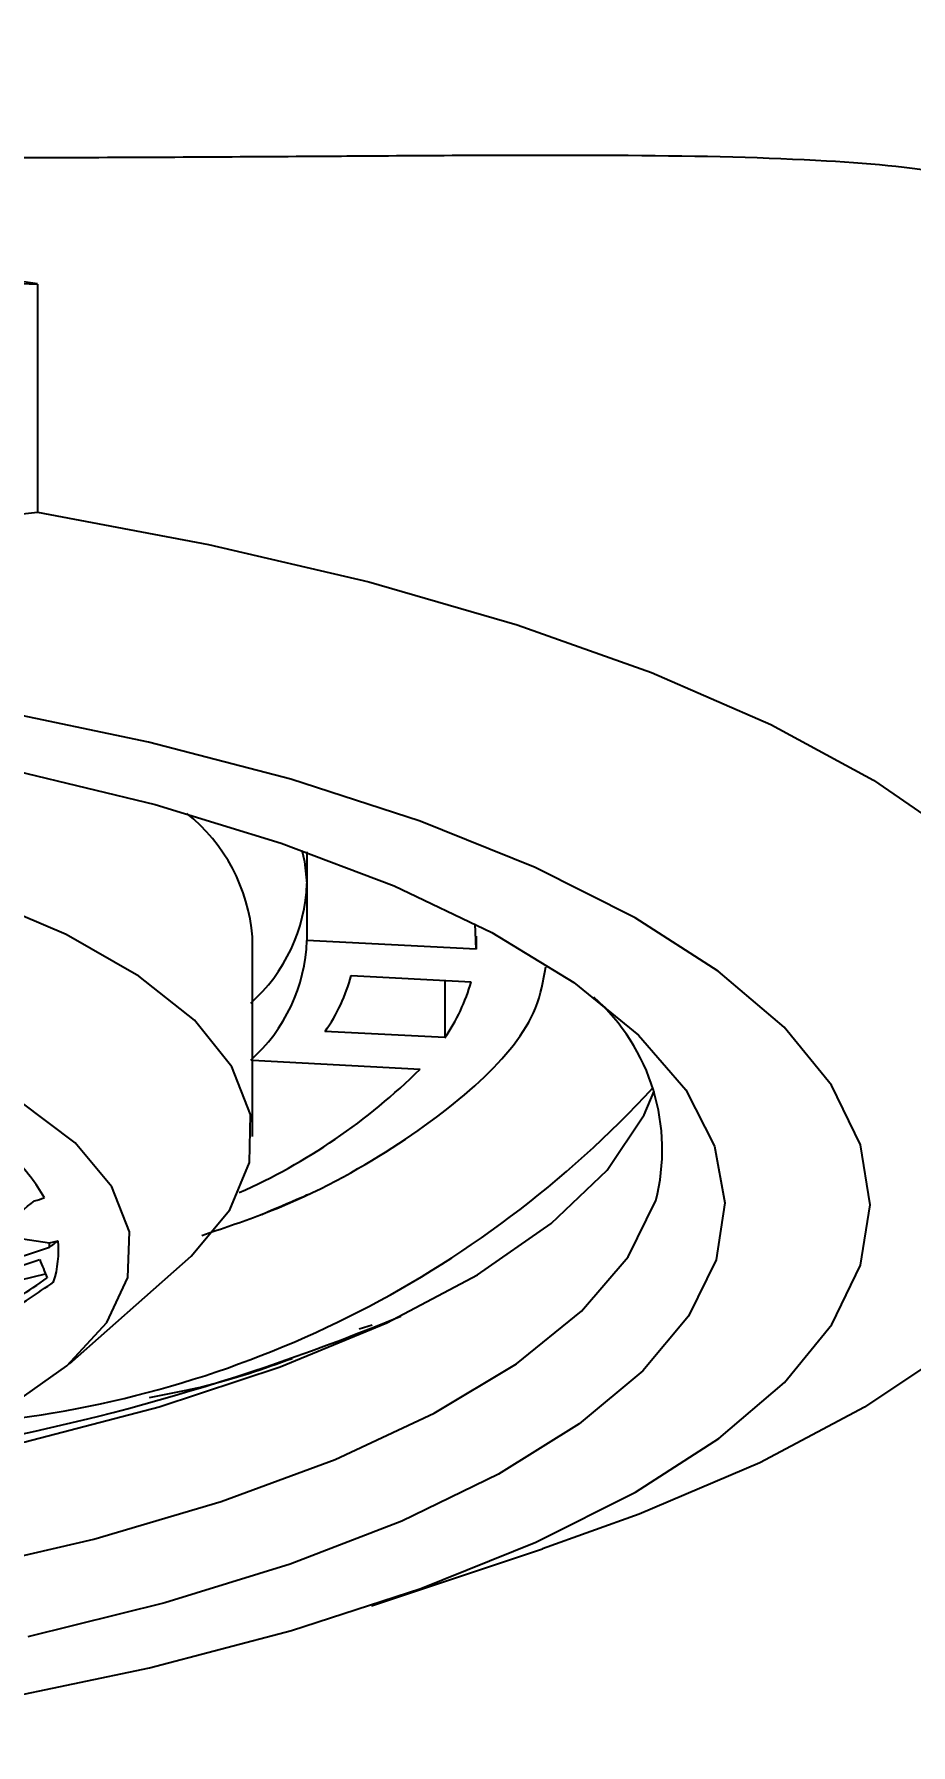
# Model space of a CAD drawing. Extents: x 0 to 868, y 0 to 636.
# Drawn here: x 542.38 to 549.62, y 415.82 to 429.95 of the extents above; entities that cross this region are included whole.
import ezdxf

# ---------------------------------------------------------------- set-up
doc = ezdxf.new("R2010")
doc.units = 0
doc.header["$LTSCALE"] = 10
doc.header["$MEASUREMENT"] = 0
doc.header["$PDMODE"] = 3
doc.header["$PDSIZE"] = -10
doc.layers.get('0').update_dxf_attribs({"linetype": 'CONTINUOUS'})
doc.layers.get('DEFPOINTS').update_dxf_attribs({"linetype": 'CONTINUOUS'})
doc.styles.add('Daelim Dimension', font='NanumGothic.ttf')
doc.dimstyles.new('DEFAULT', dxfattribs={"dimscale": 2, "dimtxt": 2, "dimasz": 2, "dimexe": 0, "dimexo": 2, "dimgap": 1, "dimtad": 1, "dimdec": 0, "dimzin": 9, "dimdsep": 46, "dimtxsty": 'Daelim Dimension', "dimcen": 0.5, "dimclrd": 5, "dimclre": 5, "dimclrt": 256, "dimadec": 1, "dimazin": 0, "dimtfac": 1, "dimtdec": 0, "dimtix": 1, "dimtmove": 0, "dimatfit": 3, "dimfxl": 1, "dimtolj": 1, "dimtzin": 1, "dimlwd": 9, "dimlwe": 9, "dimarcsym": 0})

# ---------------------------------------------------------------- blocks, each defined once
blk = doc.blocks.new('*D2')
at = {"color": 5, "lineweight": 9, "transparency": 16777216}
for p, q in [((539.151, 456.353), (612.343, 456.353)), ((612.343, 452.353), (612.343, 327.951)), ((565.284, 323.951), (612.343, 323.951))]:
    blk.add_line(p, q, dxfattribs=at)
at = {"color": 5, "transparency": 16777216}
for points in [[(611.676, 452.353), (613.009, 452.353), (612.343, 456.353)], [(611.676, 327.951), (613.009, 327.951), (612.343, 323.951)]]:
    blk.add_solid(points, dxfattribs=at)
at = {"layer": 'DEFPOINTS', "color": 0, "transparency": 16777216}
for p in [(535.151, 456.353), (561.284, 323.951), (612.343, 323.951)]:
    blk.add_point(p, dxfattribs=at)
at = {"color": 7, "transparency": 16777216, "insert": (604.892, 390.152), "char_height": 10, "attachment_point": 5, "rotation": 90, "style": 'Daelim Dimension'}
blk.add_mtext('\\A1;132', dxfattribs=at)

msp = doc.modelspace()

# ---------------------------------------------------------------- linework, layer by layer
for p, q in [((531.337, 428.284), (542.41, 427.89)), ((542.41, 427.89), (542.41, 426.004)), ((544.634, 423.198), (544.634, 422.937)), ((544.634, 422.937), (544.634, 422.466)), ((544.184, 420.845), (544.184, 422.495)), ((546.032, 422.393), (546.023, 422.604)), ((546.032, 422.502), (546.032, 422.393)), ((546.032, 422.393), (544.634, 422.466)), ((545, 422.176), (545.99, 422.125)), ((545.774, 422.136), (545.774, 421.663)), ((545.774, 421.663), (544.783, 421.715)), ((544.184, 421.476), (545.569, 421.403)), ((542.025, 420.039), (542.508, 419.967)), ((542.508, 419.967), (542.58, 419.985)), ((542.508, 419.931), (542.508, 419.967)), ((542.672, 418.969), (543.607, 419.793)), ((542.022, 419.601), (542.474, 419.711)), ((545.065, 419.257), (545.173, 419.291)), ((545.167, 416.969), (546.579, 417.439))]:
    msp.add_line(p, q)
for points in [[(542.41, 426.004), (543.822, 425.739), (545.146, 425.428), (546.369, 425.074), (547.479, 424.68), (548.464, 424.25), (549.313, 423.79), (550.019, 423.303), (550.574, 422.795), (550.972, 422.271), (551.209, 421.736), (551.284, 421.196), (551.194, 420.656), (550.941, 420.122), (550.527, 419.599), (549.958, 419.093), (549.237, 418.609), (548.374, 418.151), (547.377, 417.725), (546.579, 417.439)], [(542.071, 416.192), (543.334, 416.456), (544.506, 416.763), (545.574, 417.111), (546.524, 417.494), (547.348, 417.908), (548.034, 418.35), (548.577, 418.813), (548.968, 419.293), (549.205, 419.784), (549.284, 420.281), (549.204, 420.778), (548.966, 421.269), (548.574, 421.749), (548.031, 422.212), (547.343, 422.653), (546.519, 423.068), (545.568, 423.451), (544.5, 423.798), (543.327, 424.105), (542.064, 424.368)], [(543.607, 419.793), (543.677, 419.857), (543.997, 420.239), (544.161, 420.632), (544.167, 421.029), (544.014, 421.423), (543.705, 421.806), (543.247, 422.172), (542.646, 422.515), (541.913, 422.827), (541.063, 423.105), (540.109, 423.342), (539.069, 423.534), (537.962, 423.678), (536.807, 423.772), (535.625, 423.814), (534.436, 423.803), (533.263, 423.739), (532.126, 423.623), (531.045, 423.457), (530.039, 423.246)], [(542.241, 423.866), (543.381, 423.589), (544.422, 423.271), (545.353, 422.918), (546.161, 422.532), (546.837, 422.119), (547.373, 421.683), (547.762, 421.231), (548, 420.767), (548.084, 420.297), (548.012, 419.827), (547.785, 419.362), (547.407, 418.909), (546.882, 418.472), (546.215, 418.057), (545.417, 417.669), (544.495, 417.313), (543.461, 416.992), (542.328, 416.712)], [(544.592, 423.212), (544.615, 423.118), (544.634, 422.937)], [(540.856, 418.033), (541.111, 418.078), (542.308, 418.323), (543.413, 418.612), (544.412, 418.942), (545.293, 419.307), (546.042, 419.703), (546.652, 420.126), (547.113, 420.569), (547.42, 421.026), (547.502, 421.222)], [(542.17, 418.61), (542.651, 418.95), (542.982, 419.31), (543.156, 419.682), (543.17, 420.058), (543.024, 420.431), (542.719, 420.793), (542.264, 421.137)], [(527.304, 417.626), (528.423, 417.343), (529.632, 417.104), (530.914, 416.913), (532.253, 416.772), (533.631, 416.682), (535.032, 416.646), (536.435, 416.663), (537.824, 416.733), (539.179, 416.856), (540.483, 417.03), (541.72, 417.252), (542.873, 417.52), (543.927, 417.83), (544.868, 418.177), (545.684, 418.559), (546.365, 418.969), (546.901, 419.402), (547.286, 419.853), (547.514, 420.316)]]:
    msp.add_lwpolyline(points)
for centre, radius, start, end in [((535.261, 382.775), 45.678, 80.9963, 94.9286), ((542.738, 422.382), 1.45, 4.4782, 51.4522), ((543.234, 422.99), 1.401, 311.9161, 357.8383), ((543.234, 422.519), 1.401, 311.9166, 357.8387), ((543.626, 422.539), 1.421, 324.5434, 345.2117), ((544.484, 422.549), 1.565, 325.5021, 344.2533), ((545.882, 420.738), 1.686, 345.4927, 48.3854), ((542.042, 424.959), 5.008, 293.9517, 314.7645), ((541.101, 427.122), 8.679, 275.5859, 317.4282), ((541.176, 419.614), 1.48, 29.3329, 45.463), ((532.372, 433.005), 16.165, 306.1984, 308.2753), ((539.036, 431.812), 11.975, 286.2418, 286.6437), ((538.713, 431.299), 11.985, 285.8211, 288.4621), ((532.562, 433.355), 16.707, 306.5352, 306.8411), ((541.748, 419.903), 0.835, 342.0494, 5.6376), ((538.638, 431.227), 12.011, 285.7527, 288.3872), ((545.365, 420.934), 3.138, 200.5932, 203.5749), ((533.829, 432.012), 15.07, 302.9352, 305.0747), ((533.982, 431.93), 14.974, 303.0107, 304.8708), ((538.496, 436.049), 18.062, 279.1016, 292.504)]:
    msp.add_arc(centre, radius, start, end)
for points, knots in [([(551.284, 426.612), (551.375, 426.911), (551.565, 427.534), (551.365, 428.159), (550.868, 428.585), (550.05, 428.811), (548.897, 428.924), (547.343, 428.959), (545.808, 428.951), (544.171, 428.94), (542.45, 428.93), (540.181, 428.93), (537.928, 428.949), (536.481, 428.978), (535.757, 428.992)], [0, 0, 0, 0, 0.080491, 0.167241, 0.254058, 0.338141, 0.422259, 0.522946, 0.62361, 0.65577, 0.749377, 0.842955, 0.92148, 1, 1, 1, 1]), ([(531.337, 426.398), (531.81, 426.309), (533.071, 426.07), (535.139, 425.812), (537.554, 425.683), (539.985, 425.736), (541.602, 425.915), (542.41, 426.004)], [0, 0, 0, 0, 0.12923, 0.344287, 0.559315, 0.779633, 1, 1, 1, 1]), ([(543.765, 420.029), (543.93, 420.085), (544.536, 420.287), (545.329, 420.718), (546.099, 421.291), (546.531, 421.813), (546.586, 422.134), (546.606, 422.248)], [0, 0, 0, 0, 0.09501, 0.347923, 0.608171, 0.861088, 1, 1, 1, 1]), ([(544.261, 420.203), (544.371, 420.251), (544.499, 420.306), (544.628, 420.361), (544.646, 420.369)], [0, 0, 0, 0, 0.85908, 1, 1, 1, 1]), ([(544.513, 419.01), (544.278, 418.926), (543.926, 418.801), (543.479, 418.715), (543.331, 418.687)], [0, 0, 0, 0, 0.669177, 1, 1, 1, 1])]:
    msp.add_open_spline(points, degree=3, knots=knots)

# ---------------------------------------------------------------- dimensions: what is measured, and where the dimension line sits
at = {"color": 5}
dim = msp.add_linear_dim(base=(612.343, 323.951), p1=(535.151, 456.353), p2=(561.284, 323.951), angle=90, dimstyle='DEFAULT', override={"dimtxt": 5, "dimdec": 0, "dimclrd": 5, "dimclre": 5, "dimclrt": 7}, dxfattribs=at)
dim.commit()
dim.dimension.update_dxf_attribs({"geometry": '*D2', "text_midpoint": (604.892, 390.152)})

doc.saveas('drawing.dxf')
